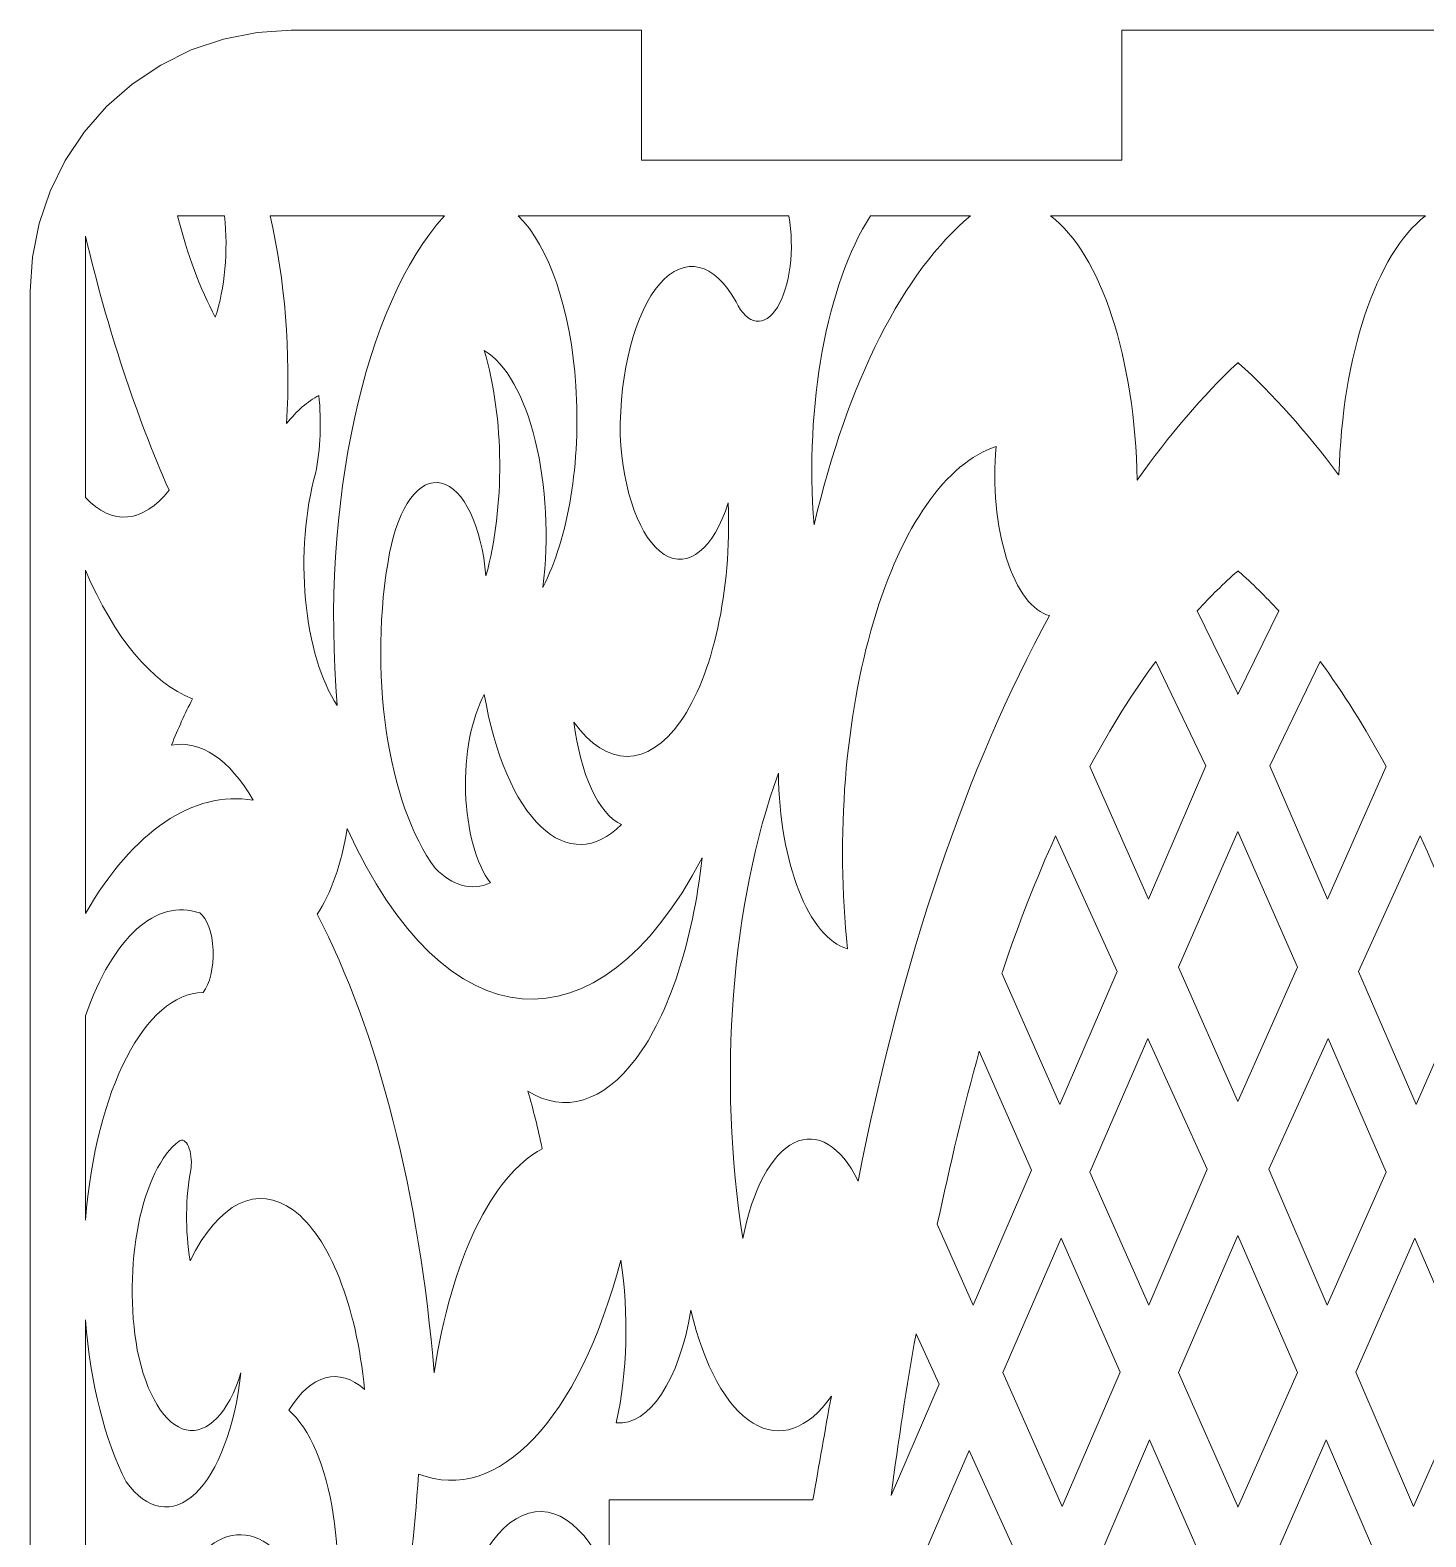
# Model space of a CAD drawing. Header units: millimetres. Extents: x 337 to 2510, y -469 to 429.
# Drawn here: x 336.9 to 392.2, y 37 to 96.8 of the extents above; entities that cross this region are included whole.
import ezdxf

# ---------------------------------------------------------------- set-up
doc = ezdxf.new("R2010")
doc.units = ezdxf.units.MM
doc.header["$MEASUREMENT"] = 0
doc.layers.add('Layer 1', color=7, linetype='Continuous')

msp = doc.modelspace()

# ---------------------------------------------------------------- linework, layer by layer
at = {"layer": 'Layer 1', "lineweight": 9}
for points in [[(344.5444, 96.4025), (344.5444, 96.4025), (343.2624, 95.9675), (343.2624, 95.9675)], [(345.8734, 96.6675), (345.8734, 96.6675), (344.5444, 96.4025), (344.5444, 96.4025)], [(347.2254, 96.7555), (347.2254, 96.7555), (345.8734, 96.6675), (345.8734, 96.6675)], [(347.2254, 96.7555), (347.2254, 96.7555), (361.1183, 96.7555), (361.1183, 96.7555)], [(361.1183, 91.5986), (361.1183, 91.5986), (361.1183, 96.7555), (361.1183, 96.7555)], [(380.1681, 91.5986), (380.1681, 91.5986), (380.1681, 96.7555), (380.1681, 96.7555)], [(380.1681, 96.7555), (380.1681, 96.7555), (399.2179, 96.7555), (399.2179, 96.7555)], [(343.2624, 95.9675), (343.2624, 95.9675), (342.0465, 95.3685), (342.0465, 95.3685)], [(342.0465, 95.3685), (342.0465, 95.3685), (340.9205, 94.6155), (340.9205, 94.6155)], [(340.9205, 94.6155), (340.9205, 94.6155), (339.9015, 93.7225), (339.9015, 93.7225)], [(339.9015, 93.7225), (339.9015, 93.7225), (339.0085, 92.7036), (339.0085, 92.7036)], [(339.0085, 92.7036), (339.0085, 92.7036), (338.2555, 91.5776), (338.2555, 91.5776)], [(338.2555, 91.5776), (338.2555, 91.5776), (337.6565, 90.3626), (337.6565, 90.3626)], [(361.1183, 91.5986), (361.1183, 91.5986), (380.1681, 91.5986), (380.1681, 91.5986)], [(337.6565, 90.3626), (337.6565, 90.3626), (337.2215, 89.0796), (337.2215, 89.0796)], [(337.2215, 89.0796), (337.2215, 89.0796), (336.9565, 87.7506), (336.9565, 87.7506)], [(336.9565, 87.7506), (336.9565, 87.7506), (336.8685, 86.3986), (336.8685, 86.3986)], [(336.8685, 86.3986), (336.8685, 86.3986), (336.8685, -233.4412), (336.8685, -233.4412)]]:
    msp.add_open_spline(points, degree=3, dxfattribs=at)
for points, knots in [([(344.5774, 89.3846), (344.5774, 89.3846), (342.7174, 89.3846), (342.7174, 89.3846), (342.7174, 89.3846), (342.7174, 89.3846), (342.7174, 89.3846), (342.7174, 89.3846), (342.7174, 89.3846), (343.1044, 87.8466), (343.6114, 86.4856), (344.2124, 85.3696), (344.2124, 85.3696), (344.2124, 85.3696), (344.2124, 85.3696), (344.2124, 85.3696), (344.2124, 85.3696), (344.5954, 86.5076), (344.7294, 87.9886), (344.5774, 89.3846)], [0, 0, 0, 0, 0.1666667, 0.1666667, 0.1666667, 0.1666667, 0.3333333, 0.3333333, 0.3333333, 0.3333333, 0.5, 0.5, 0.5, 0.5, 0.6666667, 0.6666667, 0.6666667, 0.6666667, 1, 1, 1, 1]), ([(347.0404, 81.1507), (347.2074, 83.9856), (346.9784, 86.8686), (346.3864, 89.3846), (346.3864, 89.3846), (346.3864, 89.3846), (346.3864, 89.3846), (346.3864, 89.3846), (346.3864, 89.3846), (346.3864, 89.3846), (353.2983, 89.3846), (353.2983, 89.3846), (353.2983, 89.3846), (353.2983, 89.3846), (353.2983, 89.3846), (353.2983, 89.3846), (353.2983, 89.3846), (350.1234, 85.8986), (348.3764, 77.9117), (349.0504, 69.9688), (349.0504, 69.9688), (349.0504, 69.9688), (349.0504, 69.9688), (349.0504, 69.9688), (349.0504, 69.9688), (348.4064, 70.9268), (347.9534, 72.4328), (347.7914, 74.1587), (347.7914, 74.1587), (347.7914, 74.1587), (347.7914, 74.1587), (347.7914, 74.1587), (347.7914, 74.1587), (347.6304, 75.8837), (347.7734, 77.6857), (348.1894, 79.1687), (348.1894, 79.1687), (348.1894, 79.1687), (348.1894, 79.1687), (348.1894, 79.1687), (348.1894, 79.1687), (348.3824, 80.1387), (348.4294, 81.2307), (348.3214, 82.2687), (348.3214, 82.2687), (348.3214, 82.2687), (348.3214, 82.2687), (348.3214, 82.2687), (348.3214, 82.2687), (347.8754, 82.0267), (347.4444, 81.6507), (347.0404, 81.1507)], [0, 0, 0, 0, 0.0714286, 0.0714286, 0.0714286, 0.0714286, 0.1428571, 0.1428571, 0.1428571, 0.1428571, 0.2142857, 0.2142857, 0.2142857, 0.2142857, 0.2857143, 0.2857143, 0.2857143, 0.2857143, 0.3571429, 0.3571429, 0.3571429, 0.3571429, 0.4285714, 0.4285714, 0.4285714, 0.4285714, 0.5, 0.5, 0.5, 0.5, 0.5714286, 0.5714286, 0.5714286, 0.5714286, 0.6428571, 0.6428571, 0.6428571, 0.6428571, 0.7142857, 0.7142857, 0.7142857, 0.7142857, 0.7857143, 0.7857143, 0.7857143, 0.7857143, 0.8571429, 0.8571429, 0.8571429, 0.8571429, 1, 1, 1, 1]), ([(356.2303, 89.3846), (356.2303, 89.3846), (366.9632, 89.3846), (366.9632, 89.3846), (366.9632, 89.3846), (366.9632, 89.3846), (366.9632, 89.3846), (366.9632, 89.3846), (366.9632, 89.3846), (367.1982, 88.0796), (367.0102, 86.5746), (366.5082, 85.7586), (366.5082, 85.7586), (366.5082, 85.7586), (366.5082, 85.7586), (366.5082, 85.7586), (366.5082, 85.7586), (366.0072, 84.9436), (365.3272, 85.0346), (364.8712, 85.9796), (364.8712, 85.9796), (364.8712, 85.9796), (364.8712, 85.9796), (364.8712, 85.9796), (364.8712, 85.9796), (364.0072, 87.5436), (362.8282, 87.8206), (361.8443, 86.6896), (361.8443, 86.6896), (361.8443, 86.6896), (361.8443, 86.6896), (361.8443, 86.6896), (361.8443, 86.6896), (360.8603, 85.5576), (360.2493, 83.2226), (360.2753, 80.6937), (360.2753, 80.6937), (360.2753, 80.6937), (360.2753, 80.6937), (360.2753, 80.6937), (360.2753, 80.6937), (360.3743, 78.4397), (361.0663, 76.5577), (362.0163, 75.9607), (362.0163, 75.9607), (362.0163, 75.9607), (362.0163, 75.9607), (362.0163, 75.9607), (362.0163, 75.9607), (362.9662, 75.3637), (363.9782, 76.1747), (364.5612, 77.9997), (364.5612, 77.9997), (364.5612, 77.9997), (364.5612, 77.9997), (364.5612, 77.9997), (364.5612, 77.9997), (364.6902, 74.5167), (363.9562, 71.1638), (362.6622, 69.3268), (362.6622, 69.3268), (362.6622, 69.3268), (362.6622, 69.3268), (362.6622, 69.3268), (362.6622, 69.3268), (361.3693, 67.4908), (359.7373, 67.4838), (358.4413, 69.3088), (358.4413, 69.3088), (358.4413, 69.3088), (358.4413, 69.3088), (358.4413, 69.3088), (358.4413, 69.3088), (358.6853, 67.2478), (359.4103, 65.6768), (360.3193, 65.2428), (360.3193, 65.2428), (360.3193, 65.2428), (360.3193, 65.2428), (360.3193, 65.2428), (360.3193, 65.2428), (359.3033, 64.2178), (358.1503, 64.1898), (357.1243, 65.1628), (357.1243, 65.1628), (357.1243, 65.1628), (357.1243, 65.1628), (357.1243, 65.1628), (357.1243, 65.1628), (356.0993, 66.1358), (355.2903, 68.0268), (354.8843, 70.4008), (354.8843, 70.4008), (354.8843, 70.4008), (354.8843, 70.4008), (354.8843, 70.4008), (354.8843, 70.4008), (354.3713, 69.4698), (354.0943, 68.0148), (354.1423, 66.5168), (354.1423, 66.5168), (354.1423, 66.5168), (354.1423, 66.5168), (354.1423, 66.5168), (354.1423, 66.5168), (354.1913, 65.0198), (354.5603, 63.6748), (355.1273, 62.9298), (355.1273, 62.9298), (355.1273, 62.9298), (355.1273, 62.9298), (355.1273, 62.9298), (355.1273, 62.9298), (354.3893, 62.5969), (353.6243, 62.8008), (352.9393, 63.5138), (352.9393, 63.5138), (352.9393, 63.5138), (352.9393, 63.5138), (352.9393, 63.5138), (352.9393, 63.5138), (351.0394, 66.0128), (350.2594, 71.3968), (351.1274, 76.0177), (351.1274, 76.0177), (351.1274, 76.0177), (351.1274, 76.0177), (351.1274, 76.0177), (351.1274, 76.0177), (351.4774, 77.8747), (352.3104, 78.9967), (353.1853, 78.7867), (353.1853, 78.7867), (353.1853, 78.7867), (353.1853, 78.7867), (353.1853, 78.7867), (353.1853, 78.7867), (354.0603, 78.5777), (354.7743, 77.0857), (354.9503, 75.1027), (354.9503, 75.1027), (354.9503, 75.1027), (354.9503, 75.1027), (354.9503, 75.1027), (354.9503, 75.1027), (355.7003, 77.8517), (355.6743, 81.3597), (354.8843, 84.0476), (354.8843, 84.0476), (354.8843, 84.0476), (354.8843, 84.0476), (354.8843, 84.0476), (354.8843, 84.0476), (355.7403, 83.5326), (356.4693, 82.2427), (356.9063, 80.4727), (356.9063, 80.4727), (356.9063, 80.4727), (356.9063, 80.4727), (356.9063, 80.4727), (356.9063, 80.4727), (357.3433, 78.7017), (357.4503, 76.6007), (357.2043, 74.6447), (357.2043, 74.6447), (357.2043, 74.6447), (357.2043, 74.6447), (357.2043, 74.6447), (357.2043, 74.6447), (358.2183, 76.6027), (358.7153, 79.6337), (358.5163, 82.6437), (358.5163, 82.6437), (358.5163, 82.6437), (358.5163, 82.6437), (358.5163, 82.6437), (358.5163, 82.6437), (358.3173, 85.6546), (357.4513, 88.2086), (356.2303, 89.3846)], [0, 0, 0, 0, 0.0217391, 0.0217391, 0.0217391, 0.0217391, 0.0434783, 0.0434783, 0.0434783, 0.0434783, 0.0652174, 0.0652174, 0.0652174, 0.0652174, 0.0869565, 0.0869565, 0.0869565, 0.0869565, 0.1086957, 0.1086957, 0.1086957, 0.1086957, 0.1304348, 0.1304348, 0.1304348, 0.1304348, 0.1521739, 0.1521739, 0.1521739, 0.1521739, 0.173913, 0.173913, 0.173913, 0.173913, 0.1956522, 0.1956522, 0.1956522, 0.1956522, 0.2173913, 0.2173913, 0.2173913, 0.2173913, 0.2391304, 0.2391304, 0.2391304, 0.2391304, 0.2608696, 0.2608696, 0.2608696, 0.2608696, 0.2826087, 0.2826087, 0.2826087, 0.2826087, 0.3043478, 0.3043478, 0.3043478, 0.3043478, 0.326087, 0.326087, 0.326087, 0.326087, 0.3478261, 0.3478261, 0.3478261, 0.3478261, 0.3695652, 0.3695652, 0.3695652, 0.3695652, 0.3913043, 0.3913043, 0.3913043, 0.3913043, 0.4130435, 0.4130435, 0.4130435, 0.4130435, 0.4347826, 0.4347826, 0.4347826, 0.4347826, 0.4565217, 0.4565217, 0.4565217, 0.4565217, 0.4782609, 0.4782609, 0.4782609, 0.4782609, 0.5, 0.5, 0.5, 0.5, 0.5217391, 0.5217391, 0.5217391, 0.5217391, 0.5434783, 0.5434783, 0.5434783, 0.5434783, 0.5652174, 0.5652174, 0.5652174, 0.5652174, 0.5869565, 0.5869565, 0.5869565, 0.5869565, 0.6086957, 0.6086957, 0.6086957, 0.6086957, 0.6304348, 0.6304348, 0.6304348, 0.6304348, 0.6521739, 0.6521739, 0.6521739, 0.6521739, 0.673913, 0.673913, 0.673913, 0.673913, 0.6956522, 0.6956522, 0.6956522, 0.6956522, 0.7173913, 0.7173913, 0.7173913, 0.7173913, 0.7391304, 0.7391304, 0.7391304, 0.7391304, 0.7608696, 0.7608696, 0.7608696, 0.7608696, 0.7826087, 0.7826087, 0.7826087, 0.7826087, 0.8043478, 0.8043478, 0.8043478, 0.8043478, 0.826087, 0.826087, 0.826087, 0.826087, 0.8478261, 0.8478261, 0.8478261, 0.8478261, 0.8695652, 0.8695652, 0.8695652, 0.8695652, 0.8913043, 0.8913043, 0.8913043, 0.8913043, 0.9130435, 0.9130435, 0.9130435, 0.9130435, 0.9347826, 0.9347826, 0.9347826, 0.9347826, 0.9565217, 0.9565217, 0.9565217, 0.9565217, 1, 1, 1, 1]), ([(367.9642, 77.1357), (369.3072, 82.8356), (371.5172, 87.1966), (374.1711, 89.3846), (374.1711, 89.3846), (374.1711, 89.3846), (374.1711, 89.3846), (374.1711, 89.3846), (374.1711, 89.3846), (374.1711, 89.3846), (370.1982, 89.3846), (370.1982, 89.3846), (370.1982, 89.3846), (370.1982, 89.3846), (370.1982, 89.3846), (370.1982, 89.3846), (370.1982, 89.3846), (368.4632, 86.6816), (367.5872, 81.8757), (367.9642, 77.1357)], [0, 0, 0, 0, 0.1666667, 0.1666667, 0.1666667, 0.1666667, 0.3333333, 0.3333333, 0.3333333, 0.3333333, 0.5, 0.5, 0.5, 0.5, 0.6666667, 0.6666667, 0.6666667, 0.6666667, 1, 1, 1, 1]), ([(380.7761, 78.9007), (380.7071, 83.7086), (379.3351, 87.9016), (377.3451, 89.3846), (377.3451, 89.3846), (377.3451, 89.3846), (377.3451, 89.3846), (377.3451, 89.3846), (377.3451, 89.3846), (377.3451, 89.3846), (384.757, 89.3846), (384.757, 89.3846), (384.757, 89.3846), (384.757, 89.3846), (384.757, 89.3846), (384.757, 89.3846), (384.757, 89.3846), (384.757, 89.3846), (384.801, 89.3846), (384.801, 89.3846), (384.801, 89.3846), (384.801, 89.3846), (384.801, 89.3846), (384.801, 89.3846), (384.801, 89.3846), (384.801, 89.3846), (392.212, 89.3846), (392.212, 89.3846), (392.212, 89.3846), (392.212, 89.3846), (392.212, 89.3846), (392.212, 89.3846), (392.212, 89.3846), (390.267, 87.8936), (388.91, 83.8326), (388.786, 79.1247), (388.786, 79.1247), (388.786, 79.1247), (388.786, 79.1247), (388.786, 79.1247), (388.786, 79.1247), (388.786, 79.1247), (388.77, 79.1097), (388.77, 79.1097), (388.77, 79.1097), (388.77, 79.1097), (388.77, 79.1097), (388.77, 79.1097), (388.77, 79.1097), (387.5, 80.8297), (386.173, 82.3147), (384.801, 83.5506), (384.801, 83.5506), (384.801, 83.5506), (384.801, 83.5506), (384.801, 83.5506), (384.801, 83.5506), (384.801, 83.5506), (384.779, 83.5726), (384.779, 83.5726), (384.779, 83.5726), (384.779, 83.5726), (384.779, 83.5726), (384.779, 83.5726), (384.779, 83.5726), (384.779, 83.5726), (384.757, 83.5506), (384.757, 83.5506), (384.757, 83.5506), (384.757, 83.5506), (384.757, 83.5506), (384.757, 83.5506), (384.757, 83.5506), (383.378, 82.2467), (382.0471, 80.6917), (380.7761, 78.9007)], [0, 0, 0, 0, 0.05, 0.05, 0.05, 0.05, 0.1, 0.1, 0.1, 0.1, 0.15, 0.15, 0.15, 0.15, 0.2, 0.2, 0.2, 0.2, 0.25, 0.25, 0.25, 0.25, 0.3, 0.3, 0.3, 0.3, 0.35, 0.35, 0.35, 0.35, 0.4, 0.4, 0.4, 0.4, 0.45, 0.45, 0.45, 0.45, 0.5, 0.5, 0.5, 0.5, 0.55, 0.55, 0.55, 0.55, 0.6, 0.6, 0.6, 0.6, 0.65, 0.65, 0.65, 0.65, 0.7, 0.7, 0.7, 0.7, 0.75, 0.75, 0.75, 0.75, 0.8, 0.8, 0.8, 0.8, 0.85, 0.85, 0.85, 0.85, 0.9, 0.9, 0.9, 0.9, 1, 1, 1, 1]), ([(342.3785, 78.5077), (341.3575, 77.1917), (340.1255, 77.0827), (339.0635, 78.2147), (339.0635, 78.2147), (339.0635, 78.2147), (339.0635, 78.2147), (339.0635, 78.2147), (339.0635, 78.2147), (339.0635, 78.2147), (339.0635, 88.5846), (339.0635, 88.5846), (339.0635, 88.5846), (339.0635, 88.5846), (339.0635, 88.5846), (339.0635, 88.5846), (339.0635, 88.5846), (339.9485, 84.8716), (341.0655, 81.4767), (342.3785, 78.5077)], [0, 0, 0, 0, 0.1666667, 0.1666667, 0.1666667, 0.1666667, 0.3333333, 0.3333333, 0.3333333, 0.3333333, 0.5, 0.5, 0.5, 0.5, 0.6666667, 0.6666667, 0.6666667, 0.6666667, 1, 1, 1, 1]), ([(375.1891, 80.2357), (373.2121, 79.6027), (371.4442, 77.0767), (370.3202, 73.2817), (370.3202, 73.2817), (370.3202, 73.2817), (370.3202, 73.2817), (370.3202, 73.2817), (370.3202, 73.2817), (369.1962, 69.4868), (368.8222, 64.7758), (369.2902, 60.3119), (369.2902, 60.3119), (369.2902, 60.3119), (369.2902, 60.3119), (369.2902, 60.3119), (369.2902, 60.3119), (367.7532, 60.7529), (366.5882, 63.7138), (366.5502, 67.2758), (366.5502, 67.2758), (366.5502, 67.2758), (366.5502, 67.2758), (366.5502, 67.2758), (366.5502, 67.2758), (364.6792, 62.1489), (364.1402, 55.1149), (365.1362, 48.826), (365.1362, 48.826), (365.1362, 48.826), (365.1362, 48.826), (365.1362, 48.826), (365.1362, 48.826), (365.5162, 50.763), (366.2732, 52.17), (367.1762, 52.6179), (367.1762, 52.6179), (367.1762, 52.6179), (367.1762, 52.6179), (367.1762, 52.6179), (367.1762, 52.6179), (368.0792, 53.0669), (369.0222, 52.503), (369.7152, 51.099), (369.7152, 51.099), (369.7152, 51.099), (369.7152, 51.099), (369.7152, 51.099), (369.7152, 51.099), (371.4262, 59.8679), (374.0301, 67.5618), (377.3061, 73.5287), (377.3061, 73.5287), (377.3061, 73.5287), (377.3061, 73.5287), (377.3061, 73.5287), (377.3061, 73.5287), (376.6231, 73.6967), (376.0031, 74.5227), (375.6001, 75.8007), (375.6001, 75.8007), (375.6001, 75.8007), (375.6001, 75.8007), (375.6001, 75.8007), (375.6001, 75.8007), (375.1971, 77.0797), (375.0471, 78.6907), (375.1891, 80.2357)], [0, 0, 0, 0, 0.0555556, 0.0555556, 0.0555556, 0.0555556, 0.1111111, 0.1111111, 0.1111111, 0.1111111, 0.1666667, 0.1666667, 0.1666667, 0.1666667, 0.2222222, 0.2222222, 0.2222222, 0.2222222, 0.2777778, 0.2777778, 0.2777778, 0.2777778, 0.3333333, 0.3333333, 0.3333333, 0.3333333, 0.3888889, 0.3888889, 0.3888889, 0.3888889, 0.4444444, 0.4444444, 0.4444444, 0.4444444, 0.5, 0.5, 0.5, 0.5, 0.5555556, 0.5555556, 0.5555556, 0.5555556, 0.6111111, 0.6111111, 0.6111111, 0.6111111, 0.6666667, 0.6666667, 0.6666667, 0.6666667, 0.7222222, 0.7222222, 0.7222222, 0.7222222, 0.7777778, 0.7777778, 0.7777778, 0.7777778, 0.8333333, 0.8333333, 0.8333333, 0.8333333, 0.8888889, 0.8888889, 0.8888889, 0.8888889, 1, 1, 1, 1]), ([(343.3064, 70.2238), (341.6955, 70.8648), (340.2115, 72.6498), (339.0635, 75.3277), (339.0635, 75.3277), (339.0635, 75.3277), (339.0635, 75.3277), (339.0635, 75.3277), (339.0635, 75.3277), (339.0635, 75.3277), (339.0635, 61.7189), (339.0635, 61.7189), (339.0635, 61.7189), (339.0635, 61.7189), (339.0635, 61.7189), (339.0635, 61.7189), (339.0635, 61.7189), (340.9745, 65.0048), (343.3354, 66.5988), (345.7144, 66.2078), (345.7144, 66.2078), (345.7144, 66.2078), (345.7144, 66.2078), (345.7144, 66.2078), (345.7144, 66.2078), (344.7884, 67.8248), (343.6364, 68.6018), (342.4774, 68.3938), (342.4774, 68.3938), (342.4774, 68.3938), (342.4774, 68.3938), (342.4774, 68.3938), (342.4774, 68.3938), (342.7354, 69.0468), (343.0124, 69.6578), (343.3064, 70.2238)], [0, 0, 0, 0, 0.1, 0.1, 0.1, 0.1, 0.2, 0.2, 0.2, 0.2, 0.3, 0.3, 0.3, 0.3, 0.4, 0.4, 0.4, 0.4, 0.5, 0.5, 0.5, 0.5, 0.6, 0.6, 0.6, 0.6, 0.7, 0.7, 0.7, 0.7, 0.8, 0.8, 0.8, 0.8, 1, 1, 1, 1]), ([(384.757, 70.4538), (384.757, 70.4538), (384.778, 70.4078), (384.778, 70.4078), (384.778, 70.4078), (384.778, 70.4078), (384.778, 70.4078), (384.778, 70.4078), (384.778, 70.4078), (384.778, 70.4078), (384.801, 70.4538), (384.801, 70.4538), (384.801, 70.4538), (384.801, 70.4538), (384.801, 70.4538), (384.801, 70.4538), (384.801, 70.4538), (384.801, 70.4538), (386.394, 73.7197), (386.394, 73.7197), (386.394, 73.7197), (386.394, 73.7197), (386.394, 73.7197), (386.394, 73.7197), (386.394, 73.7197), (385.872, 74.2907), (385.341, 74.8137), (384.801, 75.2867), (384.801, 75.2867), (384.801, 75.2867), (384.801, 75.2867), (384.801, 75.2867), (384.801, 75.2867), (384.801, 75.2867), (384.779, 75.3057), (384.779, 75.3057), (384.779, 75.3057), (384.779, 75.3057), (384.779, 75.3057), (384.779, 75.3057), (384.779, 75.3057), (384.779, 75.3057), (384.757, 75.2867), (384.757, 75.2867), (384.757, 75.2867), (384.757, 75.2867), (384.757, 75.2867), (384.757, 75.2867), (384.757, 75.2867), (384.217, 74.8137), (383.685, 74.2907), (383.164, 73.7187), (383.164, 73.7187), (383.164, 73.7187), (383.164, 73.7187), (383.164, 73.7187), (383.164, 73.7187), (383.164, 73.7187), (384.757, 70.4538), (384.757, 70.4538)], [0, 0, 0, 0, 0.0625, 0.0625, 0.0625, 0.0625, 0.125, 0.125, 0.125, 0.125, 0.1875, 0.1875, 0.1875, 0.1875, 0.25, 0.25, 0.25, 0.25, 0.3125, 0.3125, 0.3125, 0.3125, 0.375, 0.375, 0.375, 0.375, 0.4375, 0.4375, 0.4375, 0.4375, 0.5, 0.5, 0.5, 0.5, 0.5625, 0.5625, 0.5625, 0.5625, 0.625, 0.625, 0.625, 0.625, 0.6875, 0.6875, 0.6875, 0.6875, 0.75, 0.75, 0.75, 0.75, 0.8125, 0.8125, 0.8125, 0.8125, 0.875, 0.875, 0.875, 0.875, 1, 1, 1, 1]), ([(383.51, 67.5668), (383.51, 67.5668), (381.2281, 62.2799), (381.2281, 62.2799), (381.2281, 62.2799), (381.2281, 62.2799), (381.2281, 62.2799), (381.2281, 62.2799), (381.2281, 62.2799), (381.2281, 62.2799), (378.9021, 67.5428), (378.9021, 67.5428), (378.9021, 67.5428), (378.9021, 67.5428), (378.9021, 67.5428), (378.9021, 67.5428), (378.9021, 67.5428), (379.7291, 69.0808), (380.6051, 70.4758), (381.5221, 71.7148), (381.5221, 71.7148), (381.5221, 71.7148), (381.5221, 71.7148), (381.5221, 71.7148), (381.5221, 71.7148), (381.5221, 71.7148), (383.51, 67.5668), (383.51, 67.5668)], [0, 0, 0, 0, 0.125, 0.125, 0.125, 0.125, 0.25, 0.25, 0.25, 0.25, 0.375, 0.375, 0.375, 0.375, 0.5, 0.5, 0.5, 0.5, 0.625, 0.625, 0.625, 0.625, 0.75, 0.75, 0.75, 0.75, 1, 1, 1, 1]), ([(386.047, 67.5668), (386.047, 67.5668), (388.329, 62.2799), (388.329, 62.2799), (388.329, 62.2799), (388.329, 62.2799), (388.329, 62.2799), (388.329, 62.2799), (388.329, 62.2799), (388.329, 62.2799), (390.656, 67.5428), (390.656, 67.5428), (390.656, 67.5428), (390.656, 67.5428), (390.656, 67.5428), (390.656, 67.5428), (390.656, 67.5428), (389.828, 69.0808), (388.953, 70.4758), (388.036, 71.7148), (388.036, 71.7148), (388.036, 71.7148), (388.036, 71.7148), (388.036, 71.7148), (388.036, 71.7148), (388.036, 71.7148), (386.047, 67.5668), (386.047, 67.5668)], [0, 0, 0, 0, 0.125, 0.125, 0.125, 0.125, 0.25, 0.25, 0.25, 0.25, 0.375, 0.375, 0.375, 0.375, 0.5, 0.5, 0.5, 0.5, 0.625, 0.625, 0.625, 0.625, 0.75, 0.75, 0.75, 0.75, 1, 1, 1, 1]), ([(352.8953, 43.489), (352.3104, 50.606), (350.6704, 57.0359), (348.2554, 61.6849), (348.2554, 61.6849), (348.2554, 61.6849), (348.2554, 61.6849), (348.2554, 61.6849), (348.2554, 61.6849), (348.8014, 62.4969), (349.2194, 63.6908), (349.4484, 65.0898), (349.4484, 65.0898), (349.4484, 65.0898), (349.4484, 65.0898), (349.4484, 65.0898), (349.4484, 65.0898), (353.3283, 56.5249), (359.3853, 56.0209), (363.5232, 63.9208), (363.5232, 63.9208), (363.5232, 63.9208), (363.5232, 63.9208), (363.5232, 63.9208), (363.5232, 63.9208), (363.1502, 60.5699), (362.2073, 57.7039), (360.9073, 55.9649), (360.9073, 55.9649), (360.9073, 55.9649), (360.9073, 55.9649), (360.9073, 55.9649), (360.9073, 55.9649), (359.6073, 54.2259), (358.0583, 53.7589), (356.6073, 54.6709), (356.6073, 54.6709), (356.6073, 54.6709), (356.6073, 54.6709), (356.6073, 54.6709), (356.6073, 54.6709), (356.8243, 53.9429), (357.0163, 53.1779), (357.1823, 52.383), (357.1823, 52.383), (357.1823, 52.383), (357.1823, 52.383), (357.1823, 52.383), (357.1823, 52.383), (355.1813, 51.321), (353.5603, 47.958), (352.8953, 43.489)], [0, 0, 0, 0, 0.0714286, 0.0714286, 0.0714286, 0.0714286, 0.1428571, 0.1428571, 0.1428571, 0.1428571, 0.2142857, 0.2142857, 0.2142857, 0.2142857, 0.2857143, 0.2857143, 0.2857143, 0.2857143, 0.3571429, 0.3571429, 0.3571429, 0.3571429, 0.4285714, 0.4285714, 0.4285714, 0.4285714, 0.5, 0.5, 0.5, 0.5, 0.5714286, 0.5714286, 0.5714286, 0.5714286, 0.6428571, 0.6428571, 0.6428571, 0.6428571, 0.7142857, 0.7142857, 0.7142857, 0.7142857, 0.7857143, 0.7857143, 0.7857143, 0.7857143, 0.8571429, 0.8571429, 0.8571429, 0.8571429, 1, 1, 1, 1]), ([(377.5461, 64.7978), (377.5461, 64.7978), (379.9931, 59.4169), (379.9931, 59.4169), (379.9931, 59.4169), (379.9931, 59.4169), (379.9931, 59.4169), (379.9931, 59.4169), (379.9931, 59.4169), (379.9931, 59.4169), (377.7161, 54.1419), (377.7161, 54.1419), (377.7161, 54.1419), (377.7161, 54.1419), (377.7161, 54.1419), (377.7161, 54.1419), (377.7161, 54.1419), (377.7161, 54.1419), (375.4161, 59.3449), (375.4161, 59.3449), (375.4161, 59.3449), (375.4161, 59.3449), (375.4161, 59.3449), (375.4161, 59.3449), (375.4161, 59.3449), (375.4161, 59.3449), (375.4321, 59.3979), (375.4321, 59.3979), (375.4321, 59.3979), (375.4321, 59.3979), (375.4321, 59.3979), (375.4321, 59.3979), (375.4321, 59.3979), (376.0781, 61.3149), (376.7851, 63.1198), (377.5461, 64.7978)], [0, 0, 0, 0, 0.1, 0.1, 0.1, 0.1, 0.2, 0.2, 0.2, 0.2, 0.3, 0.3, 0.3, 0.3, 0.4, 0.4, 0.4, 0.4, 0.5, 0.5, 0.5, 0.5, 0.6, 0.6, 0.6, 0.6, 0.7, 0.7, 0.7, 0.7, 0.8, 0.8, 0.8, 0.8, 1, 1, 1, 1]), ([(384.779, 64.9668), (384.779, 64.9668), (387.135, 59.5799), (387.135, 59.5799), (387.135, 59.5799), (387.135, 59.5799), (387.135, 59.5799), (387.135, 59.5799), (387.135, 59.5799), (387.135, 59.5799), (384.845, 54.3999), (384.845, 54.3999), (384.845, 54.3999), (384.845, 54.3999), (384.845, 54.3999), (384.845, 54.3999), (384.845, 54.3999), (384.845, 54.3999), (384.778, 54.2509), (384.778, 54.2509), (384.778, 54.2509), (384.778, 54.2509), (384.778, 54.2509), (384.778, 54.2509), (384.778, 54.2509), (384.778, 54.2509), (384.712, 54.3999), (384.712, 54.3999), (384.712, 54.3999), (384.712, 54.3999), (384.712, 54.3999), (384.712, 54.3999), (384.712, 54.3999), (384.712, 54.3999), (382.4221, 59.5799), (382.4221, 59.5799), (382.4221, 59.5799), (382.4221, 59.5799), (382.4221, 59.5799), (382.4221, 59.5799), (382.4221, 59.5799), (382.4221, 59.5799), (384.779, 64.9668), (384.779, 64.9668)], [0, 0, 0, 0, 0.0833333, 0.0833333, 0.0833333, 0.0833333, 0.1666667, 0.1666667, 0.1666667, 0.1666667, 0.25, 0.25, 0.25, 0.25, 0.3333333, 0.3333333, 0.3333333, 0.3333333, 0.4166667, 0.4166667, 0.4166667, 0.4166667, 0.5, 0.5, 0.5, 0.5, 0.5833333, 0.5833333, 0.5833333, 0.5833333, 0.6666667, 0.6666667, 0.6666667, 0.6666667, 0.75, 0.75, 0.75, 0.75, 0.8333333, 0.8333333, 0.8333333, 0.8333333, 1, 1, 1, 1]), ([(392.011, 64.7978), (392.011, 64.7978), (389.565, 59.4169), (389.565, 59.4169), (389.565, 59.4169), (389.565, 59.4169), (389.565, 59.4169), (389.565, 59.4169), (389.565, 59.4169), (389.565, 59.4169), (391.842, 54.1419), (391.842, 54.1419), (391.842, 54.1419), (391.842, 54.1419), (391.842, 54.1419), (391.842, 54.1419), (391.842, 54.1419), (391.842, 54.1419), (394.1409, 59.3449), (394.1409, 59.3449), (394.1409, 59.3449), (394.1409, 59.3449), (394.1409, 59.3449), (394.1409, 59.3449), (394.1409, 59.3449), (394.1409, 59.3449), (394.1249, 59.3979), (394.1249, 59.3979), (394.1249, 59.3979), (394.1249, 59.3979), (394.1249, 59.3979), (394.1249, 59.3979), (394.1249, 59.3979), (393.4789, 61.3149), (392.773, 63.1198), (392.011, 64.7978)], [0, 0, 0, 0, 0.1, 0.1, 0.1, 0.1, 0.2, 0.2, 0.2, 0.2, 0.3, 0.3, 0.3, 0.3, 0.4, 0.4, 0.4, 0.4, 0.5, 0.5, 0.5, 0.5, 0.6, 0.6, 0.6, 0.6, 0.7, 0.7, 0.7, 0.7, 0.8, 0.8, 0.8, 0.8, 1, 1, 1, 1]), ([(343.5934, 61.7359), (341.8755, 62.3319), (340.1495, 60.7779), (339.0635, 57.6569), (339.0635, 57.6569), (339.0635, 57.6569), (339.0635, 57.6569), (339.0635, 57.6569), (339.0635, 57.6569), (339.0635, 57.6569), (339.0635, 49.55), (339.0635, 49.55), (339.0635, 49.55), (339.0635, 49.55), (339.0635, 49.55), (339.0635, 49.55), (339.0635, 49.55), (339.4765, 54.7419), (341.4315, 58.5309), (343.7254, 58.5839), (343.7254, 58.5839), (343.7254, 58.5839), (343.7254, 58.5839), (343.7254, 58.5839), (343.7254, 58.5839), (343.9954, 58.9039), (344.1534, 59.5689), (344.1244, 60.2629), (344.1244, 60.2629), (344.1244, 60.2629), (344.1244, 60.2629), (344.1244, 60.2629), (344.1244, 60.2629), (344.0944, 60.9579), (343.8844, 61.5409), (343.5934, 61.7359)], [0, 0, 0, 0, 0.1, 0.1, 0.1, 0.1, 0.2, 0.2, 0.2, 0.2, 0.3, 0.3, 0.3, 0.3, 0.4, 0.4, 0.4, 0.4, 0.5, 0.5, 0.5, 0.5, 0.6, 0.6, 0.6, 0.6, 0.7, 0.7, 0.7, 0.7, 0.8, 0.8, 0.8, 0.8, 1, 1, 1, 1]), ([(374.5161, 56.2489), (374.5161, 56.2489), (376.5871, 51.528), (376.5871, 51.528), (376.5871, 51.528), (376.5871, 51.528), (376.5871, 51.528), (376.5871, 51.528), (376.5871, 51.528), (376.5871, 51.528), (374.2761, 46.174), (374.2761, 46.174), (374.2761, 46.174), (374.2761, 46.174), (374.2761, 46.174), (374.2761, 46.174), (374.2761, 46.174), (374.2761, 46.174), (372.8531, 49.387), (372.8531, 49.387), (372.8531, 49.387), (372.8531, 49.387), (372.8531, 49.387), (372.8531, 49.387), (372.8531, 49.387), (373.3531, 51.742), (373.9081, 54.0329), (374.5161, 56.2489)], [0, 0, 0, 0, 0.125, 0.125, 0.125, 0.125, 0.25, 0.25, 0.25, 0.25, 0.375, 0.375, 0.375, 0.375, 0.5, 0.5, 0.5, 0.5, 0.625, 0.625, 0.625, 0.625, 0.75, 0.75, 0.75, 0.75, 1, 1, 1, 1]), ([(383.559, 51.573), (383.559, 51.573), (381.2391, 46.172), (381.2391, 46.172), (381.2391, 46.172), (381.2391, 46.172), (381.2391, 46.172), (381.2391, 46.172), (381.2391, 46.172), (381.2391, 46.172), (378.9031, 51.457), (378.9031, 51.457), (378.9031, 51.457), (378.9031, 51.457), (378.9031, 51.457), (378.9031, 51.457), (378.9031, 51.457), (378.9031, 51.457), (381.2011, 56.7599), (381.2011, 56.7599), (381.2011, 56.7599), (381.2011, 56.7599), (381.2011, 56.7599), (381.2011, 56.7599), (381.2011, 56.7599), (381.2011, 56.7599), (383.559, 51.573), (383.559, 51.573)], [0, 0, 0, 0, 0.125, 0.125, 0.125, 0.125, 0.25, 0.25, 0.25, 0.25, 0.375, 0.375, 0.375, 0.375, 0.5, 0.5, 0.5, 0.5, 0.625, 0.625, 0.625, 0.625, 0.75, 0.75, 0.75, 0.75, 1, 1, 1, 1]), ([(385.998, 51.573), (385.998, 51.573), (388.318, 46.172), (388.318, 46.172), (388.318, 46.172), (388.318, 46.172), (388.318, 46.172), (388.318, 46.172), (388.318, 46.172), (388.318, 46.172), (390.655, 51.457), (390.655, 51.457), (390.655, 51.457), (390.655, 51.457), (390.655, 51.457), (390.655, 51.457), (390.655, 51.457), (390.655, 51.457), (388.357, 56.7599), (388.357, 56.7599), (388.357, 56.7599), (388.357, 56.7599), (388.357, 56.7599), (388.357, 56.7599), (388.357, 56.7599), (388.357, 56.7599), (385.998, 51.573), (385.998, 51.573)], [0, 0, 0, 0, 0.125, 0.125, 0.125, 0.125, 0.25, 0.25, 0.25, 0.25, 0.375, 0.375, 0.375, 0.375, 0.5, 0.5, 0.5, 0.5, 0.625, 0.625, 0.625, 0.625, 0.75, 0.75, 0.75, 0.75, 1, 1, 1, 1]), ([(339.0635, 45.589), (339.0635, 45.589), (339.0635, 22.1503), (339.0635, 22.1503), (339.0635, 22.1503), (339.0635, 22.1503), (339.0635, 22.1503), (339.0635, 22.1503), (339.0635, 22.1503), (339.9725, 24.5652), (341.4575, 25.3442), (342.7314, 24.0732), (342.7314, 24.0732), (342.7314, 24.0732), (342.7314, 24.0732), (342.7314, 24.0732), (342.7314, 24.0732), (343.9514, 22.3922), (344.5234, 19.0293), (344.1234, 15.8903), (344.1234, 15.8903), (344.1234, 15.8903), (344.1234, 15.8903), (344.1234, 15.8903), (344.1234, 15.8903), (346.1024, 18.3013), (347.2214, 23.2872), (346.9294, 28.3942), (346.9294, 28.3942), (346.9294, 28.3942), (346.9294, 28.3942), (346.9294, 28.3942), (346.9294, 28.3942), (346.9014, 29.4522), (346.6774, 30.4312), (346.3134, 31.0832), (346.3134, 31.0832), (346.3134, 31.0832), (346.3134, 31.0832), (346.3134, 31.0832), (346.3134, 31.0832), (345.9504, 31.7342), (345.4824, 31.9952), (345.0294, 31.7992), (345.0294, 31.7992), (345.0294, 31.7992), (345.0294, 31.7992), (345.0294, 31.7992), (345.0294, 31.7992), (344.5184, 31.6112), (344.0794, 30.8542), (343.8584, 29.7762), (343.8584, 29.7762), (343.8584, 29.7762), (343.8584, 29.7762), (343.8584, 29.7762), (343.8584, 29.7762), (343.6374, 28.6982), (343.6624, 27.4392), (343.9244, 26.4112), (343.9244, 26.4112), (343.9244, 26.4112), (343.9244, 26.4112), (343.9244, 26.4112), (343.9244, 26.4112), (342.9394, 26.9922), (342.2415, 29.0082), (342.2155, 31.3472), (342.2155, 31.3472), (342.2155, 31.3472), (342.2155, 31.3472), (342.2155, 31.3472), (342.2155, 31.3472), (342.1905, 33.6861), (342.8424, 35.7801), (343.8144, 36.4751), (343.8144, 36.4751), (343.8144, 36.4751), (343.8144, 36.4751), (343.8144, 36.4751), (343.8144, 36.4751), (345.6824, 38.1261), (347.7894, 36.2311), (348.6754, 32.1042), (348.6754, 32.1042), (348.6754, 32.1042), (348.6754, 32.1042), (348.6754, 32.1042), (348.6754, 32.1042), (349.1104, 33.8631), (349.1904, 35.9721), (348.8934, 37.8781), (348.8934, 37.8781), (348.8934, 37.8781), (348.8934, 37.8781), (348.8934, 37.8781), (348.8934, 37.8781), (348.5954, 39.7831), (347.9514, 41.2951), (347.1284, 42.0151), (347.1284, 42.0151), (347.1284, 42.0151), (347.1284, 42.0151), (347.1284, 42.0151), (347.1284, 42.0151), (348.0074, 43.431), (349.1364, 43.737), (350.1334, 42.828), (350.1334, 42.828), (350.1334, 42.828), (350.1334, 42.828), (350.1334, 42.828), (350.1334, 42.828), (349.8094, 46.184), (348.7354, 48.893), (347.3124, 49.944), (347.3124, 49.944), (347.3124, 49.944), (347.3124, 49.944), (347.3124, 49.944), (347.3124, 49.944), (345.8894, 50.995), (344.3304, 50.231), (343.2174, 47.936), (343.2174, 47.936), (343.2174, 47.936), (343.2174, 47.936), (343.2174, 47.936), (343.2174, 47.936), (343.0144, 49.125), (343.0254, 50.453), (343.2504, 51.621), (343.2504, 51.621), (343.2504, 51.621), (343.2504, 51.621), (343.2504, 51.621), (343.2504, 51.621), (343.2854, 51.927), (343.2464, 52.251), (343.1484, 52.472), (343.1484, 52.472), (343.1484, 52.472), (343.1484, 52.472), (343.1484, 52.472), (343.1484, 52.472), (343.0494, 52.6929), (342.9074, 52.7749), (342.7754, 52.6879), (342.7754, 52.6879), (342.7754, 52.6879), (342.7754, 52.6879), (342.7754, 52.6879), (342.7754, 52.6879), (342.0615, 52.146), (341.4785, 50.946), (341.1635, 49.375), (341.1635, 49.375), (341.1635, 49.375), (341.1635, 49.375), (341.1635, 49.375), (341.1635, 49.375), (340.8495, 47.804), (340.8335, 46.004), (341.1185, 44.404), (341.1185, 44.404), (341.1185, 44.404), (341.1185, 44.404), (341.1185, 44.404), (341.1185, 44.404), (341.4735, 42.626), (342.2125, 41.4161), (343.0594, 41.2281), (343.0594, 41.2281), (343.0594, 41.2281), (343.0594, 41.2281), (343.0594, 41.2281), (343.0594, 41.2281), (343.9054, 41.0401), (344.7314, 41.9011), (345.2284, 43.489), (345.2284, 43.489), (345.2284, 43.489), (345.2284, 43.489), (345.2284, 43.489), (345.2284, 43.489), (344.9874, 41.3301), (344.3184, 39.5591), (343.4224, 38.7091), (343.4224, 38.7091), (343.4224, 38.7091), (343.4224, 38.7091), (343.4224, 38.7091), (343.4224, 38.7091), (342.5264, 37.8591), (341.5095, 38.0291), (340.6765, 39.1691), (340.6765, 39.1691), (340.6765, 39.1691), (340.6765, 39.1691), (340.6765, 39.1691), (340.6765, 39.1691), (339.8325, 40.8161), (339.2625, 43.084), (339.0635, 45.589)], [0, 0, 0, 0, 0.0192308, 0.0192308, 0.0192308, 0.0192308, 0.0384615, 0.0384615, 0.0384615, 0.0384615, 0.0576923, 0.0576923, 0.0576923, 0.0576923, 0.0769231, 0.0769231, 0.0769231, 0.0769231, 0.0961538, 0.0961538, 0.0961538, 0.0961538, 0.1153846, 0.1153846, 0.1153846, 0.1153846, 0.1346154, 0.1346154, 0.1346154, 0.1346154, 0.1538462, 0.1538462, 0.1538462, 0.1538462, 0.1730769, 0.1730769, 0.1730769, 0.1730769, 0.1923077, 0.1923077, 0.1923077, 0.1923077, 0.2115385, 0.2115385, 0.2115385, 0.2115385, 0.2307692, 0.2307692, 0.2307692, 0.2307692, 0.25, 0.25, 0.25, 0.25, 0.2692308, 0.2692308, 0.2692308, 0.2692308, 0.2884615, 0.2884615, 0.2884615, 0.2884615, 0.3076923, 0.3076923, 0.3076923, 0.3076923, 0.3269231, 0.3269231, 0.3269231, 0.3269231, 0.3461538, 0.3461538, 0.3461538, 0.3461538, 0.3653846, 0.3653846, 0.3653846, 0.3653846, 0.3846154, 0.3846154, 0.3846154, 0.3846154, 0.4038462, 0.4038462, 0.4038462, 0.4038462, 0.4230769, 0.4230769, 0.4230769, 0.4230769, 0.4423077, 0.4423077, 0.4423077, 0.4423077, 0.4615385, 0.4615385, 0.4615385, 0.4615385, 0.4807692, 0.4807692, 0.4807692, 0.4807692, 0.5, 0.5, 0.5, 0.5, 0.5192308, 0.5192308, 0.5192308, 0.5192308, 0.5384615, 0.5384615, 0.5384615, 0.5384615, 0.5576923, 0.5576923, 0.5576923, 0.5576923, 0.5769231, 0.5769231, 0.5769231, 0.5769231, 0.5961538, 0.5961538, 0.5961538, 0.5961538, 0.6153846, 0.6153846, 0.6153846, 0.6153846, 0.6346154, 0.6346154, 0.6346154, 0.6346154, 0.6538462, 0.6538462, 0.6538462, 0.6538462, 0.6730769, 0.6730769, 0.6730769, 0.6730769, 0.6923077, 0.6923077, 0.6923077, 0.6923077, 0.7115385, 0.7115385, 0.7115385, 0.7115385, 0.7307692, 0.7307692, 0.7307692, 0.7307692, 0.75, 0.75, 0.75, 0.75, 0.7692308, 0.7692308, 0.7692308, 0.7692308, 0.7884615, 0.7884615, 0.7884615, 0.7884615, 0.8076923, 0.8076923, 0.8076923, 0.8076923, 0.8269231, 0.8269231, 0.8269231, 0.8269231, 0.8461538, 0.8461538, 0.8461538, 0.8461538, 0.8653846, 0.8653846, 0.8653846, 0.8653846, 0.8846154, 0.8846154, 0.8846154, 0.8846154, 0.9038462, 0.9038462, 0.9038462, 0.9038462, 0.9230769, 0.9230769, 0.9230769, 0.9230769, 0.9423077, 0.9423077, 0.9423077, 0.9423077, 0.9615385, 0.9615385, 0.9615385, 0.9615385, 1, 1, 1, 1]), ([(377.7681, 48.837), (377.7681, 48.837), (380.1001, 43.52), (380.1001, 43.52), (380.1001, 43.52), (380.1001, 43.52), (380.1001, 43.52), (380.1001, 43.52), (380.1001, 43.52), (380.1001, 43.52), (377.8111, 38.1911), (377.8111, 38.1911), (377.8111, 38.1911), (377.8111, 38.1911), (377.8111, 38.1911), (377.8111, 38.1911), (377.8111, 38.1911), (377.8111, 38.1911), (375.4581, 43.505), (375.4581, 43.505), (375.4581, 43.505), (375.4581, 43.505), (375.4581, 43.505), (375.4581, 43.505), (375.4581, 43.505), (375.4581, 43.505), (377.7681, 48.837), (377.7681, 48.837)], [0, 0, 0, 0, 0.125, 0.125, 0.125, 0.125, 0.25, 0.25, 0.25, 0.25, 0.375, 0.375, 0.375, 0.375, 0.5, 0.5, 0.5, 0.5, 0.625, 0.625, 0.625, 0.625, 0.75, 0.75, 0.75, 0.75, 1, 1, 1, 1]), ([(384.779, 48.94), (384.779, 48.94), (387.138, 43.502), (387.138, 43.502), (387.138, 43.502), (387.138, 43.502), (387.138, 43.502), (387.138, 43.502), (387.138, 43.502), (387.138, 43.502), (384.801, 38.2141), (384.801, 38.2141), (384.801, 38.2141), (384.801, 38.2141), (384.801, 38.2141), (384.801, 38.2141), (384.801, 38.2141), (384.801, 38.2141), (384.779, 38.1661), (384.779, 38.1661), (384.779, 38.1661), (384.779, 38.1661), (384.779, 38.1661), (384.779, 38.1661), (384.779, 38.1661), (384.779, 38.1661), (384.757, 38.2141), (384.757, 38.2141), (384.757, 38.2141), (384.757, 38.2141), (384.757, 38.2141), (384.757, 38.2141), (384.757, 38.2141), (384.757, 38.2141), (382.4191, 43.502), (382.4191, 43.502), (382.4191, 43.502), (382.4191, 43.502), (382.4191, 43.502), (382.4191, 43.502), (382.4191, 43.502), (382.4191, 43.502), (384.779, 48.94), (384.779, 48.94)], [0, 0, 0, 0, 0.0833333, 0.0833333, 0.0833333, 0.0833333, 0.1666667, 0.1666667, 0.1666667, 0.1666667, 0.25, 0.25, 0.25, 0.25, 0.3333333, 0.3333333, 0.3333333, 0.3333333, 0.4166667, 0.4166667, 0.4166667, 0.4166667, 0.5, 0.5, 0.5, 0.5, 0.5833333, 0.5833333, 0.5833333, 0.5833333, 0.6666667, 0.6666667, 0.6666667, 0.6666667, 0.75, 0.75, 0.75, 0.75, 0.8333333, 0.8333333, 0.8333333, 0.8333333, 1, 1, 1, 1]), ([(391.79, 48.837), (391.79, 48.837), (389.458, 43.52), (389.458, 43.52), (389.458, 43.52), (389.458, 43.52), (389.458, 43.52), (389.458, 43.52), (389.458, 43.52), (389.458, 43.52), (391.747, 38.1911), (391.747, 38.1911), (391.747, 38.1911), (391.747, 38.1911), (391.747, 38.1911), (391.747, 38.1911), (391.747, 38.1911), (391.747, 38.1911), (394.0999, 43.505), (394.0999, 43.505), (394.0999, 43.505), (394.0999, 43.505), (394.0999, 43.505), (394.0999, 43.505), (394.0999, 43.505), (394.0999, 43.505), (391.79, 48.837), (391.79, 48.837)], [0, 0, 0, 0, 0.125, 0.125, 0.125, 0.125, 0.25, 0.25, 0.25, 0.25, 0.375, 0.375, 0.375, 0.375, 0.5, 0.5, 0.5, 0.5, 0.625, 0.625, 0.625, 0.625, 0.75, 0.75, 0.75, 0.75, 1, 1, 1, 1]), ([(368.6492, 42.574), (367.7242, 41.2411), (366.5992, 40.8501), (365.5442, 41.4961), (365.5442, 41.4961), (365.5442, 41.4961), (365.5442, 41.4961), (365.5442, 41.4961), (365.5442, 41.4961), (364.4882, 42.1411), (363.5962, 43.765), (363.0812, 45.979), (363.0812, 45.979), (363.0812, 45.979), (363.0812, 45.979), (363.0812, 45.979), (363.0812, 45.979), (362.6122, 43.185), (361.4223, 41.3871), (360.1203, 41.5071), (360.1203, 41.5071), (360.1203, 41.5071), (360.1203, 41.5071), (360.1203, 41.5071), (360.1203, 41.5071), (360.5603, 43.513), (360.6233, 45.845), (360.2973, 47.962), (360.2973, 47.962), (360.2973, 47.962), (360.2973, 47.962), (360.2973, 47.962), (360.2973, 47.962), (358.6293, 41.6281), (355.4533, 38.2671), (352.2764, 39.4741), (352.2764, 39.4741), (352.2764, 39.4741), (352.2764, 39.4741), (352.2764, 39.4741), (352.2764, 39.4741), (351.9664, 34.8631), (351.2274, 30.4592), (350.1114, 26.5642), (350.1114, 26.5642), (350.1114, 26.5642), (350.1114, 26.5642), (350.1114, 26.5642), (350.1114, 26.5642), (351.1724, 26.0742), (352.2594, 25.9372), (353.3373, 26.1572), (353.3373, 26.1572), (353.3373, 26.1572), (353.3373, 26.1572), (353.3373, 26.1572), (353.3373, 26.1572), (353.3293, 27.9232), (353.3663, 29.6882), (353.4473, 31.4432), (353.4473, 31.4432), (353.4473, 31.4432), (353.4473, 31.4432), (353.4473, 31.4432), (353.4473, 31.4432), (353.7843, 34.5051), (354.8173, 36.9041), (356.1453, 37.7071), (356.1453, 37.7071), (356.1453, 37.7071), (356.1453, 37.7071), (356.1453, 37.7071), (356.1453, 37.7071), (357.4733, 38.5101), (358.8853, 37.5911), (359.8333, 35.3071), (359.8333, 35.3071), (359.8333, 35.3071), (359.8333, 35.3071), (359.8333, 35.3071), (359.8333, 35.3071), (359.8333, 35.3071), (359.8333, 38.4571), (359.8333, 38.4571), (359.8333, 38.4571), (359.8333, 38.4571), (359.8333, 38.4571), (359.8333, 38.4571), (359.8333, 38.4571), (359.8333, 38.4571), (367.9202, 38.4571), (367.9202, 38.4571), (367.9202, 38.4571), (367.9202, 38.4571), (367.9202, 38.4571), (367.9202, 38.4571), (367.9202, 38.4571), (368.1572, 39.8351), (368.4012, 41.2071), (368.6492, 42.574)], [0, 0, 0, 0, 0.0384615, 0.0384615, 0.0384615, 0.0384615, 0.0769231, 0.0769231, 0.0769231, 0.0769231, 0.1153846, 0.1153846, 0.1153846, 0.1153846, 0.1538462, 0.1538462, 0.1538462, 0.1538462, 0.1923077, 0.1923077, 0.1923077, 0.1923077, 0.2307692, 0.2307692, 0.2307692, 0.2307692, 0.2692308, 0.2692308, 0.2692308, 0.2692308, 0.3076923, 0.3076923, 0.3076923, 0.3076923, 0.3461538, 0.3461538, 0.3461538, 0.3461538, 0.3846154, 0.3846154, 0.3846154, 0.3846154, 0.4230769, 0.4230769, 0.4230769, 0.4230769, 0.4615385, 0.4615385, 0.4615385, 0.4615385, 0.5, 0.5, 0.5, 0.5, 0.5384615, 0.5384615, 0.5384615, 0.5384615, 0.5769231, 0.5769231, 0.5769231, 0.5769231, 0.6153846, 0.6153846, 0.6153846, 0.6153846, 0.6538462, 0.6538462, 0.6538462, 0.6538462, 0.6923077, 0.6923077, 0.6923077, 0.6923077, 0.7307692, 0.7307692, 0.7307692, 0.7307692, 0.7692308, 0.7692308, 0.7692308, 0.7692308, 0.8076923, 0.8076923, 0.8076923, 0.8076923, 0.8461538, 0.8461538, 0.8461538, 0.8461538, 0.8846154, 0.8846154, 0.8846154, 0.8846154, 0.9230769, 0.9230769, 0.9230769, 0.9230769, 1, 1, 1, 1]), ([(372.0082, 45.046), (372.0082, 45.046), (372.9221, 43.037), (372.9221, 43.037), (372.9221, 43.037), (372.9221, 43.037), (372.9221, 43.037), (372.9221, 43.037), (372.9221, 43.037), (372.9221, 43.037), (371.0202, 38.6311), (371.0202, 38.6311), (371.0202, 38.6311), (371.0202, 38.6311), (371.0202, 38.6311), (371.0202, 38.6311), (371.0202, 38.6311), (371.3052, 40.8041), (371.6352, 42.945), (372.0082, 45.046)], [0, 0, 0, 0, 0.1666667, 0.1666667, 0.1666667, 0.1666667, 0.3333333, 0.3333333, 0.3333333, 0.3333333, 0.5, 0.5, 0.5, 0.5, 0.6666667, 0.6666667, 0.6666667, 0.6666667, 1, 1, 1, 1]), ([(381.2751, 40.8401), (381.2751, 40.8401), (383.602, 35.5361), (383.602, 35.5361), (383.602, 35.5361), (383.602, 35.5361), (383.602, 35.5361), (383.602, 35.5361), (383.602, 35.5361), (383.602, 35.5361), (381.3241, 30.2562), (381.3241, 30.2562), (381.3241, 30.2562), (381.3241, 30.2562), (381.3241, 30.2562), (381.3241, 30.2562), (381.3241, 30.2562), (381.3241, 30.2562), (378.9911, 35.5251), (378.9911, 35.5251), (378.9911, 35.5251), (378.9911, 35.5251), (378.9911, 35.5251), (378.9911, 35.5251), (378.9911, 35.5251), (378.9911, 35.5251), (381.2751, 40.8401), (381.2751, 40.8401)], [0, 0, 0, 0, 0.125, 0.125, 0.125, 0.125, 0.25, 0.25, 0.25, 0.25, 0.375, 0.375, 0.375, 0.375, 0.5, 0.5, 0.5, 0.5, 0.625, 0.625, 0.625, 0.625, 0.75, 0.75, 0.75, 0.75, 1, 1, 1, 1]), ([(388.282, 40.8401), (388.282, 40.8401), (385.956, 35.5361), (385.956, 35.5361), (385.956, 35.5361), (385.956, 35.5361), (385.956, 35.5361), (385.956, 35.5361), (385.956, 35.5361), (385.956, 35.5361), (388.233, 30.2562), (388.233, 30.2562), (388.233, 30.2562), (388.233, 30.2562), (388.233, 30.2562), (388.233, 30.2562), (388.233, 30.2562), (388.233, 30.2562), (390.566, 35.5251), (390.566, 35.5251), (390.566, 35.5251), (390.566, 35.5251), (390.566, 35.5251), (390.566, 35.5251), (390.566, 35.5251), (390.566, 35.5251), (388.282, 40.8401), (388.282, 40.8401)], [0, 0, 0, 0, 0.125, 0.125, 0.125, 0.125, 0.25, 0.25, 0.25, 0.25, 0.375, 0.375, 0.375, 0.375, 0.5, 0.5, 0.5, 0.5, 0.625, 0.625, 0.625, 0.625, 0.75, 0.75, 0.75, 0.75, 1, 1, 1, 1]), ([(374.1161, 40.4101), (374.1161, 40.4101), (371.9252, 35.3521), (371.9252, 35.3521), (371.9252, 35.3521), (371.9252, 35.3521), (371.9252, 35.3521), (371.9252, 35.3521), (371.9252, 35.3521), (371.9252, 35.3521), (374.2871, 29.9892), (374.2871, 29.9892), (374.2871, 29.9892), (374.2871, 29.9892), (374.2871, 29.9892), (374.2871, 29.9892), (374.2871, 29.9892), (374.2871, 29.9892), (376.5061, 35.1541), (376.5061, 35.1541), (376.5061, 35.1541), (376.5061, 35.1541), (376.5061, 35.1541), (376.5061, 35.1541), (376.5061, 35.1541), (376.5061, 35.1541), (374.1161, 40.4101), (374.1161, 40.4101)], [0, 0, 0, 0, 0.125, 0.125, 0.125, 0.125, 0.25, 0.25, 0.25, 0.25, 0.375, 0.375, 0.375, 0.375, 0.5, 0.5, 0.5, 0.5, 0.625, 0.625, 0.625, 0.625, 0.75, 0.75, 0.75, 0.75, 1, 1, 1, 1])]:
    msp.add_open_spline(points, degree=3, knots=knots, dxfattribs=at)

doc.saveas('drawing.dxf')
